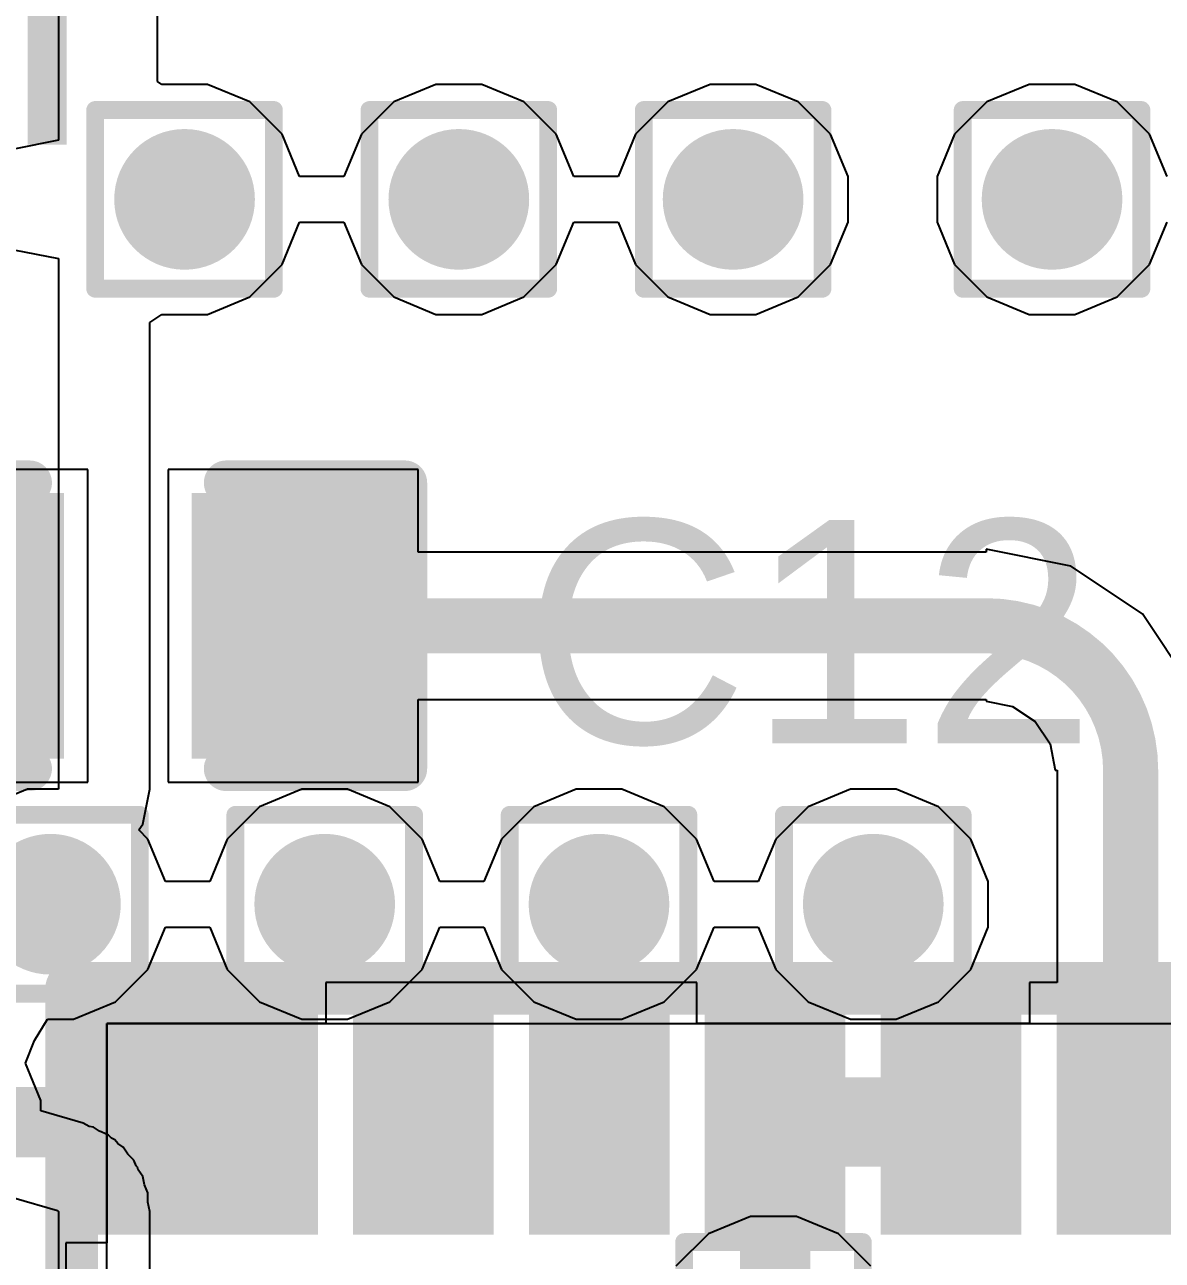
# Model space of a CAD drawing. Header units: inches. Extents: x -12 to 5355, y -7 to 5366.
# Drawn here: x 17.811 to 21.045, y 49.407 to 52.919 of the extents above; entities that cross this region are included whole.
import ezdxf

# ---------------------------------------------------------------- set-up
doc = ezdxf.new("R2010")
doc.units = ezdxf.units.IN
for name, color, linetype in [('BOTTOM LAYER', 5, 'Continuous'), ('Drill Drawing', 1, 'Continuous'), ('GROUND1', 16, 'Continuous'), ('GROUND2', 156, 'Continuous'), ('POWER', 76, 'Continuous'), ('SIGNAL', 90, 'Continuous'), ('TOP LAYER', 1, 'Continuous'), ('Top Overlay', 2, 'Continuous'), ('Top Paste', 8, 'Continuous'), ('Top Solder', 216, 'Continuous'), ('Via Holes', 16, 'Continuous')]:
    doc.layers.add(name, color=color, linetype=linetype)
doc.styles.add('Arial', font='', dxfattribs={"height": 0.2})
doc.styles.get('Arial').set_extended_font_data('Arial')

# ---------------------------------------------------------------- blocks, each defined once
blk = doc.blocks.new('LGA50P1600X1050X104_161N_85')
at = {"layer": 'TOP LAYER'}
for points in [[(7.6, 4.85), (7.6, 5.39), (8.14, 5.39), (8.14, 4.85)], [(7.6, 4.35), (7.6, 4.65), (8.14, 4.65), (8.14, 4.35)], [(7.6, 3.85), (7.6, 4.15), (8.14, 4.15), (8.14, 3.85)], [(7.6, 3.35), (7.6, 3.65), (8.14, 3.65), (8.14, 3.35)], [(7.6, 2.85), (7.6, 3.15), (8.14, 3.15), (8.14, 2.85)], [(7.6, 2.35), (7.6, 2.65), (8.14, 2.65), (8.14, 2.35)]]:
    blk.add_hatch(color=1, dxfattribs=at).paths.add_polyline_path(points)
at = {"layer": 'Top Paste'}
for points in [[(7.6, 4.85), (7.6, 5.39), (8.14, 5.39), (8.14, 4.85)], [(7.6, 4.35), (7.6, 4.65), (8.14, 4.65), (8.14, 4.35)], [(7.6, 3.85), (7.6, 4.15), (8.14, 4.15), (8.14, 3.85)], [(7.6, 3.35), (7.6, 3.65), (8.14, 3.65), (8.14, 3.35)], [(7.6, 2.85), (7.6, 3.15), (8.14, 3.15), (8.14, 2.85)], [(7.6, 2.35), (7.6, 2.65), (8.14, 2.65), (8.14, 2.35)]]:
    blk.add_hatch(color=8, dxfattribs=at).paths.add_polyline_path(points)
at = {"layer": 'Top Solder'}
for points in [[(7.55, 4.8), (7.55, 5.44), (8.19, 5.44), (8.19, 4.8)], [(7.55, 4.3), (7.55, 4.7), (8.19, 4.7), (8.19, 4.3)], [(7.55, 3.8), (7.55, 4.2), (8.19, 4.2), (8.19, 3.8)], [(7.55, 3.3), (7.55, 3.7), (8.19, 3.7), (8.19, 3.3)], [(7.55, 2.8), (7.55, 3.2), (8.19, 3.2), (8.19, 2.8)], [(7.55, 2.3), (7.55, 2.7), (8.19, 2.7), (8.19, 2.3)]]:
    blk.add_hatch(color=216, dxfattribs=at).paths.add_polyline_path(points)
at = {"layer": 'TOP LAYER'}
for p, q in [((-8.15, 5.4), (8.15, 5.4)), ((8.15, 5.4), (8.15, -5.4))]:
    blk.add_line(p, q, dxfattribs=at)
at = {"layer": 'Top Overlay'}
for points in [[(-8.25, 5.5, 0.15, 0.15, 0), (8.25, 5.5, 0.15, 0.15, 0)], [(8.25, 5.5, 0.15, 0.15, 0), (8.25, -5.5, 0.15, 0.15, 0)]]:
    blk.add_lwpolyline(points, format="xyseb", dxfattribs=at)
blk.add_lwpolyline([(8.2125, 5.5, 0.075, 0.075, 1), (8.2875, 5.5, 0.075, 0.075, 1)], format="xyseb", close=True, dxfattribs=at)
blk.add_lwpolyline([(8.2125, 5.5, 0.075, 0.075, 1), (8.2875, 5.5, 0.075, 0.075, 1)], format="xyseb", close=True, dxfattribs=at)
blk = doc.blocks.new('C___0402_137')
at = {"layer": 'TOP LAYER'}
for points in [[(-0.6985, -0.3175), (-0.6985, 0.3175), (-0.2413, 0.3175), (-0.2413, -0.3175)], [(0.2413, -0.3175), (0.2413, 0.3175), (0.6985, 0.3175), (0.6985, -0.3175)]]:
    blk.add_hatch(color=1, dxfattribs=at).paths.add_polyline_path(points)
at = {"layer": 'Top Paste'}
for points in [[(-0.6985, -0.3175), (-0.6985, 0.3175), (-0.2413, 0.3175), (-0.2413, -0.3175)], [(0.2413, -0.3175), (0.2413, 0.3175), (0.6985, 0.3175), (0.6985, -0.3175)]]:
    blk.add_hatch(color=8, dxfattribs=at).paths.add_polyline_path(points)
at = {"layer": 'Top Solder'}
for points in [[(-0.7585, -0.3775), (-0.7585, 0.3775), (-0.1813, 0.3775), (-0.1813, -0.3775)], [(0.1813, -0.3775), (0.1813, 0.3775), (0.7585, 0.3775), (0.7585, -0.3775)]]:
    blk.add_hatch(color=216, dxfattribs=at).paths.add_polyline_path(points)
at = {"layer": 'Top Overlay'}
for points in [[(-0.7874, -0.4064, 0.127, 0.127, 0), (-0.7874, 0.4064, 0.127, 0.127, 0)], [(-0.7874, 0.4064, 0.127, 0.127, 0), (-0.2794, 0.4064, 0.127, 0.127, 0)], [(0.2794, 0.4064, 0.127, 0.127, 0), (0.7874, 0.4064, 0.127, 0.127, 0)], [(0.7874, -0.4064, 0.127, 0.127, 0), (0.7874, 0.4064, 0.127, 0.127, 0)], [(-0.7874, -0.4064, 0.127, 0.127, 0), (-0.2794, -0.4064, 0.127, 0.127, 0)], [(0.2794, -0.4064, 0.127, 0.127, 0), (0.7874, -0.4064, 0.127, 0.127, 0)]]:
    blk.add_lwpolyline(points, format="xyseb", dxfattribs=at)
for points in [[(-0.8191, 0.4064, 0.0635, 0.0635, 1), (-0.7556, 0.4064, 0.0635, 0.0635, 1)], [(-0.8191, 0.4064, 0.0635, 0.0635, 1), (-0.7556, 0.4064, 0.0635, 0.0635, 1)], [(-0.3111, 0.4064, 0.0635, 0.0635, 1), (-0.2477, 0.4064, 0.0635, 0.0635, 1)], [(0.2477, 0.4064, 0.0635, 0.0635, 1), (0.3111, 0.4064, 0.0635, 0.0635, 1)], [(0.7556, 0.4064, 0.0635, 0.0635, 1), (0.8191, 0.4064, 0.0635, 0.0635, 1)], [(0.7556, 0.4064, 0.0635, 0.0635, 1), (0.8191, 0.4064, 0.0635, 0.0635, 1)], [(-0.8191, -0.4064, 0.0635, 0.0635, 1), (-0.7556, -0.4064, 0.0635, 0.0635, 1)], [(-0.8191, -0.4064, 0.0635, 0.0635, 1), (-0.7556, -0.4064, 0.0635, 0.0635, 1)], [(-0.3111, -0.4064, 0.0635, 0.0635, 1), (-0.2477, -0.4064, 0.0635, 0.0635, 1)], [(0.2477, -0.4064, 0.0635, 0.0635, 1), (0.3111, -0.4064, 0.0635, 0.0635, 1)], [(0.7556, -0.4064, 0.0635, 0.0635, 1), (0.8191, -0.4064, 0.0635, 0.0635, 1)], [(0.7556, -0.4064, 0.0635, 0.0635, 1), (0.8191, -0.4064, 0.0635, 0.0635, 1)]]:
    blk.add_lwpolyline(points, format="xyseb", close=True, dxfattribs=at)

msp = doc.modelspace()

# ---------------------------------------------------------------- hatches: boundary and pattern name
at = {"layer": 'BOTTOM LAYER'}
h = msp.add_hatch(color=5, dxfattribs=at)
edge = h.paths.add_edge_path()
edge.add_arc((18.2651, 52.4228), 0.2, 0, 360)
h = msp.add_hatch(color=5, dxfattribs=at)
edge = h.paths.add_edge_path()
edge.add_arc((19.0449, 52.4228), 0.2, 0, 360)
h = msp.add_hatch(color=5, dxfattribs=at)
edge = h.paths.add_edge_path()
edge.add_arc((19.8247, 52.4228), 0.2, 0, 360)
h = msp.add_hatch(color=5, dxfattribs=at)
edge = h.paths.add_edge_path()
edge.add_arc((20.7315, 52.4228), 0.2, 0, 360)
h = msp.add_hatch(color=5, dxfattribs=at)
edge = h.paths.add_edge_path()
edge.add_arc((17.8838, 50.419), 0.2, 0, 360)
h = msp.add_hatch(color=5, dxfattribs=at)
edge = h.paths.add_edge_path()
edge.add_arc((18.6636, 50.419), 0.2, 0, 360)
h = msp.add_hatch(color=5, dxfattribs=at)
edge = h.paths.add_edge_path()
edge.add_arc((19.4434, 50.419), 0.2, 0, 360)
h = msp.add_hatch(color=5, dxfattribs=at)
edge = h.paths.add_edge_path()
edge.add_arc((20.2232, 50.419), 0.2, 0, 360)
at = {"layer": 'GROUND1'}
h = msp.add_hatch(color=16, dxfattribs=at)
edge = h.paths.add_edge_path()
edge.add_arc((18.2651, 52.4228), 0.2, 0, 360)
h = msp.add_hatch(color=16, dxfattribs=at)
edge = h.paths.add_edge_path()
edge.add_arc((19.0449, 52.4228), 0.2, 0, 360)
h = msp.add_hatch(color=16, dxfattribs=at)
edge = h.paths.add_edge_path()
edge.add_arc((19.8247, 52.4228), 0.2, 0, 360)
h = msp.add_hatch(color=16, dxfattribs=at)
edge = h.paths.add_edge_path()
edge.add_arc((20.7315, 52.4228), 0.2, 0, 360)
h = msp.add_hatch(color=16, dxfattribs=at)
edge = h.paths.add_edge_path()
edge.add_arc((17.8838, 50.419), 0.2, 0, 360)
h = msp.add_hatch(color=16, dxfattribs=at)
edge = h.paths.add_edge_path()
edge.add_arc((18.6636, 50.419), 0.2, 0, 360)
h = msp.add_hatch(color=16, dxfattribs=at)
edge = h.paths.add_edge_path()
edge.add_arc((19.4434, 50.419), 0.2, 0, 360)
h = msp.add_hatch(color=16, dxfattribs=at)
edge = h.paths.add_edge_path()
edge.add_arc((20.2232, 50.419), 0.2, 0, 360)
at = {"layer": 'GROUND2'}
h = msp.add_hatch(color=156, dxfattribs=at)
edge = h.paths.add_edge_path()
edge.add_arc((18.2651, 52.4228), 0.2, 0, 360)
h = msp.add_hatch(color=156, dxfattribs=at)
edge = h.paths.add_edge_path()
edge.add_arc((19.0449, 52.4228), 0.2, 0, 360)
h = msp.add_hatch(color=156, dxfattribs=at)
edge = h.paths.add_edge_path()
edge.add_arc((19.8247, 52.4228), 0.2, 0, 360)
h = msp.add_hatch(color=156, dxfattribs=at)
edge = h.paths.add_edge_path()
edge.add_arc((20.7315, 52.4228), 0.2, 0, 360)
h = msp.add_hatch(color=156, dxfattribs=at)
edge = h.paths.add_edge_path()
edge.add_arc((17.8838, 50.419), 0.2, 0, 360)
h = msp.add_hatch(color=156, dxfattribs=at)
edge = h.paths.add_edge_path()
edge.add_arc((18.6636, 50.419), 0.2, 0, 360)
h = msp.add_hatch(color=156, dxfattribs=at)
edge = h.paths.add_edge_path()
edge.add_arc((19.4434, 50.419), 0.2, 0, 360)
h = msp.add_hatch(color=156, dxfattribs=at)
edge = h.paths.add_edge_path()
edge.add_arc((20.2232, 50.419), 0.2, 0, 360)
at = {"layer": 'POWER'}
msp.add_hatch(color=76, dxfattribs=at).paths.add_polyline_path([(17.8193, 52.578), (17.9295, 52.578), (17.9295, 54.2849), (17.8193, 54.2849)])
h = msp.add_hatch(color=76, dxfattribs=at)
edge = h.paths.add_edge_path()
edge.add_arc((18.2651, 52.4228), 0.2, 0, 360)
h = msp.add_hatch(color=76, dxfattribs=at)
edge = h.paths.add_edge_path()
edge.add_arc((19.0449, 52.4228), 0.2, 0, 360)
h = msp.add_hatch(color=76, dxfattribs=at)
edge = h.paths.add_edge_path()
edge.add_arc((19.8247, 52.4228), 0.2, 0, 360)
h = msp.add_hatch(color=76, dxfattribs=at)
edge = h.paths.add_edge_path()
edge.add_arc((20.7315, 52.4228), 0.2, 0, 360)
h = msp.add_hatch(color=76, dxfattribs=at)
edge = h.paths.add_edge_path()
edge.add_arc((17.8838, 50.419), 0.2, 0, 360)
h = msp.add_hatch(color=76, dxfattribs=at)
edge = h.paths.add_edge_path()
edge.add_arc((18.6636, 50.419), 0.2, 0, 360)
h = msp.add_hatch(color=76, dxfattribs=at)
edge = h.paths.add_edge_path()
edge.add_arc((19.4434, 50.419), 0.2, 0, 360)
h = msp.add_hatch(color=76, dxfattribs=at)
edge = h.paths.add_edge_path()
edge.add_arc((20.2232, 50.419), 0.2, 0, 360)
at = {"layer": 'SIGNAL'}
h = msp.add_hatch(color=90, dxfattribs=at)
edge = h.paths.add_edge_path()
edge.add_arc((18.2651, 52.4228), 0.2, 0, 360)
h = msp.add_hatch(color=90, dxfattribs=at)
edge = h.paths.add_edge_path()
edge.add_arc((19.0449, 52.4228), 0.2, 0, 360)
h = msp.add_hatch(color=90, dxfattribs=at)
edge = h.paths.add_edge_path()
edge.add_arc((19.8247, 52.4228), 0.2, 0, 360)
h = msp.add_hatch(color=90, dxfattribs=at)
edge = h.paths.add_edge_path()
edge.add_arc((20.7315, 52.4228), 0.2, 0, 360)
h = msp.add_hatch(color=90, dxfattribs=at)
edge = h.paths.add_edge_path()
edge.add_arc((17.8838, 50.419), 0.2, 0, 360)
h = msp.add_hatch(color=90, dxfattribs=at)
edge = h.paths.add_edge_path()
edge.add_arc((18.6636, 50.419), 0.2, 0, 360)
h = msp.add_hatch(color=90, dxfattribs=at)
edge = h.paths.add_edge_path()
edge.add_arc((19.4434, 50.419), 0.2, 0, 360)
h = msp.add_hatch(color=90, dxfattribs=at)
edge = h.paths.add_edge_path()
edge.add_arc((20.2232, 50.419), 0.2, 0, 360)
at = {"layer": 'TOP LAYER'}
h = msp.add_hatch(color=1, dxfattribs=at)
edge = h.paths.add_edge_path()
edge.add_arc((18.2651, 52.4228), 0.2, 0, 360)
h = msp.add_hatch(color=1, dxfattribs=at)
edge = h.paths.add_edge_path()
edge.add_arc((19.0449, 52.4228), 0.2, 0, 360)
h = msp.add_hatch(color=1, dxfattribs=at)
edge = h.paths.add_edge_path()
edge.add_arc((19.8247, 52.4228), 0.2, 0, 360)
h = msp.add_hatch(color=1, dxfattribs=at)
edge = h.paths.add_edge_path()
edge.add_arc((20.7315, 52.4228), 0.2, 0, 360)
h = msp.add_hatch(color=1, dxfattribs=at)
edge = h.paths.add_edge_path()
edge.add_arc((17.8838, 50.419), 0.2, 0, 360)
h = msp.add_hatch(color=1, dxfattribs=at)
edge = h.paths.add_edge_path()
edge.add_arc((18.6636, 50.419), 0.2, 0, 360)
h = msp.add_hatch(color=1, dxfattribs=at)
edge = h.paths.add_edge_path()
edge.add_arc((19.4434, 50.419), 0.2, 0, 360)
h = msp.add_hatch(color=1, dxfattribs=at)
edge = h.paths.add_edge_path()
edge.add_arc((20.2232, 50.419), 0.2, 0, 360)
for points in [[(17.9442, 50.2424), (17.9442, 49.5298), (18.5942, 49.5298), (18.5942, 50.2424)], [(19.7942, 49.5298), (20.0942, 49.5298), (20.0942, 50.1396), (19.7942, 50.1396)], [(20.2942, 49.5298), (20.5942, 49.5298), (20.5942, 50.1396), (20.2942, 50.1396)]]:
    msp.add_hatch(color=1, dxfattribs=at).paths.add_polyline_path(points)
at = {"layer": 'Via Holes'}
h = msp.add_hatch(color=7, dxfattribs=at)
edge = h.paths.add_edge_path()
edge.add_arc((18.2651, 52.4228), 0.1, 0, 360)
h = msp.add_hatch(color=7, dxfattribs=at)
edge = h.paths.add_edge_path()
edge.add_arc((19.0449, 52.4228), 0.1, 0, 360)
h = msp.add_hatch(color=7, dxfattribs=at)
edge = h.paths.add_edge_path()
edge.add_arc((19.8247, 52.4228), 0.1, 0, 360)
h = msp.add_hatch(color=7, dxfattribs=at)
edge = h.paths.add_edge_path()
edge.add_arc((20.7315, 52.4228), 0.1, 0, 360)
h = msp.add_hatch(color=7, dxfattribs=at)
edge = h.paths.add_edge_path()
edge.add_arc((17.8838, 50.419), 0.1, 0, 360)
h = msp.add_hatch(color=7, dxfattribs=at)
edge = h.paths.add_edge_path()
edge.add_arc((18.6636, 50.419), 0.1, 0, 360)
h = msp.add_hatch(color=7, dxfattribs=at)
edge = h.paths.add_edge_path()
edge.add_arc((19.4434, 50.419), 0.1, 0, 360)
h = msp.add_hatch(color=7, dxfattribs=at)
edge = h.paths.add_edge_path()
edge.add_arc((20.2232, 50.419), 0.1, 0, 360)

# ---------------------------------------------------------------- linework, layer by layer
at = {"layer": 'Drill Drawing'}
for points in [[(18.0111, 52.6768, 0.0508, 0.0508, 0), (18.5191, 52.6768, 0.0508, 0.0508, 0)], [(18.0111, 52.1688, 0.0508, 0.0508, 0), (18.0111, 52.6768, 0.0508, 0.0508, 0)], [(18.5191, 52.1688, 0.0508, 0.0508, 0), (18.5191, 52.6768, 0.0508, 0.0508, 0)], [(18.7909, 52.6768, 0.0508, 0.0508, 0), (19.2989, 52.6768, 0.0508, 0.0508, 0)], [(18.7909, 52.1688, 0.0508, 0.0508, 0), (18.7909, 52.6768, 0.0508, 0.0508, 0)], [(19.2989, 52.1688, 0.0508, 0.0508, 0), (19.2989, 52.6768, 0.0508, 0.0508, 0)], [(19.5707, 52.6768, 0.0508, 0.0508, 0), (20.0787, 52.6768, 0.0508, 0.0508, 0)], [(19.5707, 52.1688, 0.0508, 0.0508, 0), (19.5707, 52.6768, 0.0508, 0.0508, 0)], [(20.0787, 52.1688, 0.0508, 0.0508, 0), (20.0787, 52.6768, 0.0508, 0.0508, 0)], [(20.4775, 52.6768, 0.0508, 0.0508, 0), (20.9855, 52.6768, 0.0508, 0.0508, 0)], [(20.4775, 52.1688, 0.0508, 0.0508, 0), (20.4775, 52.6768, 0.0508, 0.0508, 0)], [(20.9855, 52.1688, 0.0508, 0.0508, 0), (20.9855, 52.6768, 0.0508, 0.0508, 0)], [(18.0111, 52.1688, 0.0508, 0.0508, 0), (18.5191, 52.1688, 0.0508, 0.0508, 0)], [(18.7909, 52.1688, 0.0508, 0.0508, 0), (19.2989, 52.1688, 0.0508, 0.0508, 0)], [(19.5707, 52.1688, 0.0508, 0.0508, 0), (20.0787, 52.1688, 0.0508, 0.0508, 0)], [(20.4775, 52.1688, 0.0508, 0.0508, 0), (20.9855, 52.1688, 0.0508, 0.0508, 0)], [(17.6298, 50.673, 0.0508, 0.0508, 0), (18.1378, 50.673, 0.0508, 0.0508, 0)], [(18.1378, 50.165, 0.0508, 0.0508, 0), (18.1378, 50.673, 0.0508, 0.0508, 0)], [(18.4096, 50.673, 0.0508, 0.0508, 0), (18.9176, 50.673, 0.0508, 0.0508, 0)], [(18.4096, 50.165, 0.0508, 0.0508, 0), (18.4096, 50.673, 0.0508, 0.0508, 0)], [(18.9176, 50.165, 0.0508, 0.0508, 0), (18.9176, 50.673, 0.0508, 0.0508, 0)], [(19.1894, 50.673, 0.0508, 0.0508, 0), (19.6974, 50.673, 0.0508, 0.0508, 0)], [(19.1894, 50.165, 0.0508, 0.0508, 0), (19.1894, 50.673, 0.0508, 0.0508, 0)], [(19.6974, 50.165, 0.0508, 0.0508, 0), (19.6974, 50.673, 0.0508, 0.0508, 0)], [(19.9692, 50.673, 0.0508, 0.0508, 0), (20.4772, 50.673, 0.0508, 0.0508, 0)], [(19.9692, 50.165, 0.0508, 0.0508, 0), (19.9692, 50.673, 0.0508, 0.0508, 0)], [(20.4772, 50.165, 0.0508, 0.0508, 0), (20.4772, 50.673, 0.0508, 0.0508, 0)], [(17.6298, 50.165, 0.0508, 0.0508, 0), (18.1378, 50.165, 0.0508, 0.0508, 0)], [(18.4096, 50.165, 0.0508, 0.0508, 0), (18.9176, 50.165, 0.0508, 0.0508, 0)], [(19.1894, 50.165, 0.0508, 0.0508, 0), (19.6974, 50.165, 0.0508, 0.0508, 0)], [(19.9692, 50.165, 0.0508, 0.0508, 0), (20.4772, 50.165, 0.0508, 0.0508, 0)], [(19.6855, 49.4585, 0.0508, 0.0508, 0), (20.1935, 49.4585, 0.0508, 0.0508, 0)], [(19.6855, 48.9505, 0.0508, 0.0508, 0), (19.6855, 49.4585, 0.0508, 0.0508, 0)], [(20.1935, 48.9505, 0.0508, 0.0508, 0), (20.1935, 49.4585, 0.0508, 0.0508, 0)]]:
    msp.add_lwpolyline(points, format="xyseb", dxfattribs=at)
for points in [[(17.9984, 52.6768, 0.0254, 0.0254, 1), (18.0238, 52.6768, 0.0254, 0.0254, 1)], [(17.9984, 52.6768, 0.0254, 0.0254, 1), (18.0238, 52.6768, 0.0254, 0.0254, 1)], [(18.5064, 52.6768, 0.0254, 0.0254, 1), (18.5318, 52.6768, 0.0254, 0.0254, 1)], [(18.5064, 52.6768, 0.0254, 0.0254, 1), (18.5318, 52.6768, 0.0254, 0.0254, 1)], [(18.7782, 52.6768, 0.0254, 0.0254, 1), (18.8036, 52.6768, 0.0254, 0.0254, 1)], [(18.7782, 52.6768, 0.0254, 0.0254, 1), (18.8036, 52.6768, 0.0254, 0.0254, 1)], [(19.2862, 52.6768, 0.0254, 0.0254, 1), (19.3116, 52.6768, 0.0254, 0.0254, 1)], [(19.2862, 52.6768, 0.0254, 0.0254, 1), (19.3116, 52.6768, 0.0254, 0.0254, 1)], [(19.558, 52.6768, 0.0254, 0.0254, 1), (19.5834, 52.6768, 0.0254, 0.0254, 1)], [(19.558, 52.6768, 0.0254, 0.0254, 1), (19.5834, 52.6768, 0.0254, 0.0254, 1)], [(20.066, 52.6768, 0.0254, 0.0254, 1), (20.0914, 52.6768, 0.0254, 0.0254, 1)], [(20.066, 52.6768, 0.0254, 0.0254, 1), (20.0914, 52.6768, 0.0254, 0.0254, 1)], [(20.4648, 52.6768, 0.0254, 0.0254, 1), (20.4902, 52.6768, 0.0254, 0.0254, 1)], [(20.4648, 52.6768, 0.0254, 0.0254, 1), (20.4902, 52.6768, 0.0254, 0.0254, 1)], [(20.9728, 52.6768, 0.0254, 0.0254, 1), (20.9982, 52.6768, 0.0254, 0.0254, 1)], [(20.9728, 52.6768, 0.0254, 0.0254, 1), (20.9982, 52.6768, 0.0254, 0.0254, 1)], [(17.9984, 52.1688, 0.0254, 0.0254, 1), (18.0238, 52.1688, 0.0254, 0.0254, 1)], [(17.9984, 52.1688, 0.0254, 0.0254, 1), (18.0238, 52.1688, 0.0254, 0.0254, 1)], [(18.5064, 52.1688, 0.0254, 0.0254, 1), (18.5318, 52.1688, 0.0254, 0.0254, 1)], [(18.5064, 52.1688, 0.0254, 0.0254, 1), (18.5318, 52.1688, 0.0254, 0.0254, 1)], [(18.7782, 52.1688, 0.0254, 0.0254, 1), (18.8036, 52.1688, 0.0254, 0.0254, 1)], [(18.7782, 52.1688, 0.0254, 0.0254, 1), (18.8036, 52.1688, 0.0254, 0.0254, 1)], [(19.2862, 52.1688, 0.0254, 0.0254, 1), (19.3116, 52.1688, 0.0254, 0.0254, 1)], [(19.2862, 52.1688, 0.0254, 0.0254, 1), (19.3116, 52.1688, 0.0254, 0.0254, 1)], [(19.558, 52.1688, 0.0254, 0.0254, 1), (19.5834, 52.1688, 0.0254, 0.0254, 1)], [(19.558, 52.1688, 0.0254, 0.0254, 1), (19.5834, 52.1688, 0.0254, 0.0254, 1)], [(20.066, 52.1688, 0.0254, 0.0254, 1), (20.0914, 52.1688, 0.0254, 0.0254, 1)], [(20.066, 52.1688, 0.0254, 0.0254, 1), (20.0914, 52.1688, 0.0254, 0.0254, 1)], [(20.4648, 52.1688, 0.0254, 0.0254, 1), (20.4902, 52.1688, 0.0254, 0.0254, 1)], [(20.4648, 52.1688, 0.0254, 0.0254, 1), (20.4902, 52.1688, 0.0254, 0.0254, 1)], [(20.9728, 52.1688, 0.0254, 0.0254, 1), (20.9982, 52.1688, 0.0254, 0.0254, 1)], [(20.9728, 52.1688, 0.0254, 0.0254, 1), (20.9982, 52.1688, 0.0254, 0.0254, 1)], [(18.1251, 50.673, 0.0254, 0.0254, 1), (18.1505, 50.673, 0.0254, 0.0254, 1)], [(18.1251, 50.673, 0.0254, 0.0254, 1), (18.1505, 50.673, 0.0254, 0.0254, 1)], [(18.3969, 50.673, 0.0254, 0.0254, 1), (18.4223, 50.673, 0.0254, 0.0254, 1)], [(18.3969, 50.673, 0.0254, 0.0254, 1), (18.4223, 50.673, 0.0254, 0.0254, 1)], [(18.9049, 50.673, 0.0254, 0.0254, 1), (18.9303, 50.673, 0.0254, 0.0254, 1)], [(18.9049, 50.673, 0.0254, 0.0254, 1), (18.9303, 50.673, 0.0254, 0.0254, 1)], [(19.1767, 50.673, 0.0254, 0.0254, 1), (19.2021, 50.673, 0.0254, 0.0254, 1)], [(19.1767, 50.673, 0.0254, 0.0254, 1), (19.2021, 50.673, 0.0254, 0.0254, 1)], [(19.6847, 50.673, 0.0254, 0.0254, 1), (19.7101, 50.673, 0.0254, 0.0254, 1)], [(19.6847, 50.673, 0.0254, 0.0254, 1), (19.7101, 50.673, 0.0254, 0.0254, 1)], [(19.9565, 50.673, 0.0254, 0.0254, 1), (19.9819, 50.673, 0.0254, 0.0254, 1)], [(19.9565, 50.673, 0.0254, 0.0254, 1), (19.9819, 50.673, 0.0254, 0.0254, 1)], [(20.4645, 50.673, 0.0254, 0.0254, 1), (20.4899, 50.673, 0.0254, 0.0254, 1)], [(20.4645, 50.673, 0.0254, 0.0254, 1), (20.4899, 50.673, 0.0254, 0.0254, 1)], [(18.1251, 50.165, 0.0254, 0.0254, 1), (18.1505, 50.165, 0.0254, 0.0254, 1)], [(18.1251, 50.165, 0.0254, 0.0254, 1), (18.1505, 50.165, 0.0254, 0.0254, 1)], [(18.3969, 50.165, 0.0254, 0.0254, 1), (18.4223, 50.165, 0.0254, 0.0254, 1)], [(18.3969, 50.165, 0.0254, 0.0254, 1), (18.4223, 50.165, 0.0254, 0.0254, 1)], [(18.9049, 50.165, 0.0254, 0.0254, 1), (18.9303, 50.165, 0.0254, 0.0254, 1)], [(18.9049, 50.165, 0.0254, 0.0254, 1), (18.9303, 50.165, 0.0254, 0.0254, 1)], [(19.1767, 50.165, 0.0254, 0.0254, 1), (19.2021, 50.165, 0.0254, 0.0254, 1)], [(19.1767, 50.165, 0.0254, 0.0254, 1), (19.2021, 50.165, 0.0254, 0.0254, 1)], [(19.6847, 50.165, 0.0254, 0.0254, 1), (19.7101, 50.165, 0.0254, 0.0254, 1)], [(19.6847, 50.165, 0.0254, 0.0254, 1), (19.7101, 50.165, 0.0254, 0.0254, 1)], [(19.9565, 50.165, 0.0254, 0.0254, 1), (19.9819, 50.165, 0.0254, 0.0254, 1)], [(19.9565, 50.165, 0.0254, 0.0254, 1), (19.9819, 50.165, 0.0254, 0.0254, 1)], [(20.4645, 50.165, 0.0254, 0.0254, 1), (20.4899, 50.165, 0.0254, 0.0254, 1)], [(20.4645, 50.165, 0.0254, 0.0254, 1), (20.4899, 50.165, 0.0254, 0.0254, 1)], [(19.6728, 49.4585, 0.0254, 0.0254, 1), (19.6982, 49.4585, 0.0254, 0.0254, 1)], [(19.6728, 49.4585, 0.0254, 0.0254, 1), (19.6982, 49.4585, 0.0254, 0.0254, 1)], [(20.1808, 49.4585, 0.0254, 0.0254, 1), (20.2062, 49.4585, 0.0254, 0.0254, 1)], [(20.1808, 49.4585, 0.0254, 0.0254, 1), (20.2062, 49.4585, 0.0254, 0.0254, 1)]]:
    msp.add_lwpolyline(points, format="xyseb", close=True, dxfattribs=at)
at = {"layer": 'POWER'}
for p, q in [((17.907, 53.9409), (17.907, 52.5912)), ((18.1885, 52.7575), (18.1885, 53.7746)), ((18.2001, 52.7498), (18.1885, 52.7575)), ((18.3302, 52.7498), (18.2001, 52.7498)), ((18.4504, 52.7), (18.3302, 52.7498)), ((18.9799, 52.7498), (18.8597, 52.7)), ((19.11, 52.7498), (18.9799, 52.7498)), ((19.2301, 52.7), (19.11, 52.7498)), ((19.7597, 52.7498), (19.6395, 52.7)), ((19.8897, 52.7498), (19.7597, 52.7498)), ((20.0099, 52.7), (19.8897, 52.7498)), ((20.6664, 52.7498), (20.5463, 52.7)), ((20.7965, 52.7498), (20.6664, 52.7498)), ((20.9167, 52.7), (20.7965, 52.7498)), ((18.5424, 52.608), (18.4504, 52.7)), ((18.8597, 52.7), (18.7677, 52.608)), ((19.3221, 52.608), (19.2301, 52.7)), ((19.6395, 52.7), (19.5475, 52.608)), ((20.1019, 52.608), (20.0099, 52.7)), ((20.5463, 52.7), (20.4543, 52.608)), ((21.0087, 52.608), (20.9167, 52.7)), ((17.907, 52.5912), (17.78, 52.566)), ((18.5921, 52.4878), (18.5424, 52.608)), ((18.7677, 52.608), (18.7179, 52.4878)), ((19.3719, 52.4878), (19.3221, 52.608)), ((19.5475, 52.608), (19.4977, 52.4878)), ((20.1517, 52.4878), (20.1019, 52.608)), ((20.4543, 52.608), (20.4045, 52.4878)), ((21.0585, 52.4878), (21.0087, 52.608)), ((18.7179, 52.4878), (18.5921, 52.4878)), ((19.4977, 52.4878), (19.3719, 52.4878)), ((20.1517, 52.3578), (20.1517, 52.4878)), ((20.4045, 52.4878), (20.4045, 52.3578)), ((18.5424, 52.2376), (18.5921, 52.3577)), ((18.5921, 52.3577), (18.7179, 52.3577)), ((18.7179, 52.3577), (18.7677, 52.2376)), ((19.3221, 52.2376), (19.3719, 52.3577)), ((19.3719, 52.3577), (19.4977, 52.3577)), ((19.4977, 52.3577), (19.5475, 52.2376)), ((20.1019, 52.2376), (20.1517, 52.3578)), ((20.4045, 52.3578), (20.4543, 52.2376)), ((21.0087, 52.2376), (21.0585, 52.3577)), ((17.78, 52.2796), (17.907, 52.2544)), ((17.907, 52.2544), (17.907, 50.746)), ((18.4504, 52.1456), (18.5424, 52.2376)), ((18.7677, 52.2376), (18.8597, 52.1456)), ((19.2301, 52.1456), (19.3221, 52.2376)), ((19.5475, 52.2376), (19.6395, 52.1456)), ((20.0099, 52.1456), (20.1019, 52.2376)), ((20.4543, 52.2376), (20.5463, 52.1456)), ((20.9167, 52.1456), (21.0087, 52.2376)), ((18.3302, 52.0958), (18.4504, 52.1456)), ((18.8597, 52.1456), (18.9799, 52.0958)), ((19.11, 52.0958), (19.2301, 52.1456)), ((19.6395, 52.1456), (19.7597, 52.0958)), ((19.8897, 52.0958), (20.0099, 52.1456)), ((20.5463, 52.1456), (20.6664, 52.0958)), ((20.7965, 52.0958), (20.9167, 52.1456)), ((18.166, 52.073), (18.2001, 52.0958)), ((18.2001, 52.0958), (18.3302, 52.0958)), ((18.9799, 52.0958), (19.11, 52.0958)), ((19.7597, 52.0958), (19.8897, 52.0958)), ((20.6664, 52.0958), (20.7965, 52.0958)), ((18.166, 50.746), (18.166, 52.073)), ((17.8188, 50.746), (17.6986, 50.6962)), ((17.907, 50.746), (17.8188, 50.746)), ((18.1463, 50.6469), (18.166, 50.746)), ((18.5986, 50.746), (18.4784, 50.6962)), ((18.7286, 50.746), (18.5986, 50.746)), ((18.8488, 50.6962), (18.7286, 50.746)), ((19.3783, 50.746), (19.2582, 50.6962)), ((19.5084, 50.746), (19.3783, 50.746)), ((19.6286, 50.6962), (19.5084, 50.746)), ((20.1581, 50.746), (20.0379, 50.6962)), ((20.2882, 50.746), (20.1581, 50.746)), ((20.4084, 50.6962), (20.2882, 50.746)), ((18.4784, 50.6962), (18.3864, 50.6042)), ((18.9408, 50.6042), (18.8488, 50.6962)), ((19.2582, 50.6962), (19.1662, 50.6042)), ((19.7206, 50.6042), (19.6286, 50.6962)), ((20.0379, 50.6962), (19.9459, 50.6042)), ((20.5004, 50.6042), (20.4084, 50.6962)), ((18.1351, 50.6302), (18.1463, 50.6469)), ((18.161, 50.6042), (18.1351, 50.6302)), ((18.2108, 50.484), (18.161, 50.6042)), ((18.3864, 50.6042), (18.3366, 50.484)), ((18.9906, 50.484), (18.9408, 50.6042)), ((19.1662, 50.6042), (19.1164, 50.484)), ((19.7704, 50.484), (19.7206, 50.6042)), ((19.9459, 50.6042), (19.8962, 50.484)), ((20.5502, 50.484), (20.5004, 50.6042)), ((18.3366, 50.484), (18.2108, 50.484)), ((19.1164, 50.484), (18.9906, 50.484)), ((19.8962, 50.484), (19.7704, 50.484)), ((20.5502, 50.354), (20.5502, 50.484)), ((18.161, 50.2338), (18.2108, 50.354)), ((18.2108, 50.354), (18.3366, 50.354)), ((18.3366, 50.354), (18.3864, 50.2338)), ((18.9408, 50.2338), (18.9906, 50.354)), ((18.9906, 50.354), (19.1164, 50.354)), ((19.1164, 50.354), (19.1662, 50.2338)), ((19.7206, 50.2338), (19.7704, 50.354)), ((19.7704, 50.354), (19.8962, 50.354)), ((19.8962, 50.354), (19.9459, 50.2338)), ((20.5004, 50.2338), (20.5502, 50.354)), ((18.069, 50.1418), (18.161, 50.2338)), ((18.3864, 50.2338), (18.4784, 50.1418)), ((18.8488, 50.1418), (18.9408, 50.2338)), ((19.1662, 50.2338), (19.2582, 50.1418)), ((19.6286, 50.1418), (19.7206, 50.2338)), ((19.9459, 50.2338), (20.0379, 50.1418)), ((20.4084, 50.1418), (20.5004, 50.2338)), ((17.9489, 50.092), (18.069, 50.1418)), ((18.4784, 50.1418), (18.5986, 50.092)), ((18.7286, 50.092), (18.8488, 50.1418)), ((19.2582, 50.1418), (19.3783, 50.092)), ((19.5084, 50.092), (19.6286, 50.1418)), ((20.0379, 50.1418), (20.1581, 50.092)), ((20.2882, 50.092), (20.4084, 50.1418)), ((17.8381, 50.0318), (17.8758, 50.092)), ((17.8758, 50.092), (17.9489, 50.092)), ((18.5986, 50.092), (18.7286, 50.092)), ((19.3783, 50.092), (19.5084, 50.092)), ((20.1581, 50.092), (20.2882, 50.092)), ((17.8124, 49.9676), (17.8381, 50.0318)), ((17.8564, 49.8614), (17.8124, 49.9676)), ((17.8564, 49.832), (17.8564, 49.8614)), ((17.977, 49.7962), (17.8564, 49.832)), ((17.9941, 49.7872), (17.977, 49.7962)), ((18.0061, 49.7849), (17.9941, 49.7872)), ((18.0228, 49.7737), (18.0061, 49.7849)), ((18.045, 49.7648), (18.0228, 49.7737)), ((18.0486, 49.7624), (18.045, 49.7648)), ((18.0572, 49.754), (18.0486, 49.7624)), ((18.0665, 49.7491), (18.0572, 49.754)), ((18.0751, 49.7388), (18.0665, 49.7491)), ((18.0901, 49.7287), (18.0751, 49.7388)), ((18.1036, 49.7086), (18.0901, 49.7287)), ((18.1208, 49.6917), (18.1036, 49.7086)), ((18.1278, 49.6754), (18.1208, 49.6917)), ((18.131, 49.6714), (18.1278, 49.6754)), ((18.1333, 49.664), (18.131, 49.6714)), ((18.1463, 49.6447), (18.1333, 49.664)), ((18.151, 49.621), (18.1463, 49.6447)), ((18.1605, 49.5988), (18.151, 49.621)), ((18.1607, 49.5758), (18.1605, 49.5988)), ((17.78, 49.5845), (17.9034, 49.5479)), ((18.161, 49.5749), (18.1607, 49.5758)), ((18.1607, 49.5723), (18.161, 49.5749)), ((18.1607, 49.5719), (18.1607, 49.5723)), ((18.166, 49.5456), (18.1607, 49.5719)), ((17.9034, 49.5479), (17.907, 49.5456)), ((17.907, 49.5456), (17.907, 48.9272)), ((18.166, 48.9272), (18.166, 49.5456)), ((19.8745, 49.5315), (19.7543, 49.4817)), ((20.0045, 49.5315), (19.8745, 49.5315)), ((20.1247, 49.4817), (20.0045, 49.5315)), ((19.7543, 49.4817), (19.6623, 49.3897)), ((20.2167, 49.3897), (20.1247, 49.4817))]:
    msp.add_line(p, q, dxfattribs=at)
at = {"layer": 'TOP LAYER'}
for p, q in [((17.9897, 51.6552), (17.2785, 51.6552)), ((17.9897, 50.7662), (17.9897, 51.6552)), ((18.9295, 51.6552), (18.2183, 51.6552)), ((18.2183, 51.6552), (18.2183, 50.7662)), ((18.9295, 51.4201), (18.9295, 51.6552)), ((20.7847, 51.3803), (20.5443, 51.4281)), ((20.5443, 51.4281), (20.5443, 51.4201)), ((20.5443, 51.4201), (18.9295, 51.4201)), ((20.9884, 51.2441), (20.7847, 51.3803)), ((21.1246, 51.0404), (20.9884, 51.2441)), ((18.9295, 50.7662), (18.9295, 51.0013)), ((18.9295, 51.0013), (20.5443, 51.0013)), ((20.5443, 51.0013), (20.5443, 50.9964)), ((20.5443, 50.9964), (20.6195, 50.9815)), ((20.6195, 50.9815), (20.6832, 50.9389)), ((20.6832, 50.9389), (20.7258, 50.8752)), ((20.7258, 50.8752), (20.7407, 50.8)), ((20.7407, 50.8), (20.7456, 50.8)), ((20.7456, 50.8), (20.7456, 50.1968)), ((17.2785, 50.7662), (17.9897, 50.7662)), ((18.2183, 50.7662), (18.9295, 50.7662)), ((19.7212, 50.1968), (18.6672, 50.1968)), ((18.6672, 50.1968), (18.6672, 50.0798)), ((19.7212, 50.0798), (19.7212, 50.1968)), ((20.7456, 50.1968), (20.6672, 50.1968)), ((20.6672, 50.1968), (20.6672, 50.0798)), ((18.6672, 50.0798), (18.0442, 50.0798)), ((18.0442, 50.0798), (18.0442, 49.4568)), ((20.6672, 50.0798), (19.7212, 50.0798)), ((18.0442, 49.4568), (17.9272, 49.4568)), ((17.9272, 49.4568), (17.9272, 48.9028))]:
    msp.add_line(p, q, dxfattribs=at)
for points in [[(18.5739, 51.2107, 0.1567, 0.1567, 0), (20.5443, 51.2107, 0.1567, 0.1567, 0)], [(20.5443, 51.2107, 0.1567, 0.1567, -0.414214), (20.955, 50.8, 0.1567, 0.1567, 0)], [(20.955, 49.7998, 0.1567, 0.1567, 0), (20.955, 50.8, 0.1567, 0.1567, 0)], [(19.9442, 49.7998, 0.254, 0.254, 0), (20.4442, 49.7998, 0.254, 0.254, 0)], [(17.5328, 49.7998, 0.2, 0.2, 0), (18.3242, 49.7998, 0.2, 0.2, 0)], [(19.9442, 49.2092, 0.2, 0.2, 0), (19.9442, 49.7998, 0.2, 0.2, 0)], [(20.9442, 49.7998, 0.1567, 0.1567, 0), (20.955, 49.7998, 0.1567, 0.1567, 0)]]:
    msp.add_lwpolyline(points, format="xyseb", dxfattribs=at)
for points in [[(18.5348, 51.2107, 0.0783, 0.0783, 1), (18.6131, 51.2107, 0.0783, 0.0783, 1)], [(20.5051, 51.2107, 0.0783, 0.0783, 1), (20.5835, 51.2107, 0.0783, 0.0783, 1)], [(20.5051, 51.2107, 0.0783, 0.0783, 1), (20.5835, 51.2107, 0.0783, 0.0783, 1)], [(20.9158, 50.8, 0.0783, 0.0783, 1), (20.9942, 50.8, 0.0783, 0.0783, 1)], [(20.9158, 50.8, 0.0783, 0.0783, 1), (20.9942, 50.8, 0.0783, 0.0783, 1)], [(19.8807, 49.7998, 0.127, 0.127, 1), (20.0077, 49.7998, 0.127, 0.127, 1)], [(20.3807, 49.7998, 0.127, 0.127, 1), (20.5077, 49.7998, 0.127, 0.127, 1)], [(18.2742, 49.7998, 0.1, 0.1, 1), (18.3742, 49.7998, 0.1, 0.1, 1)], [(19.8942, 49.7998, 0.1, 0.1, 1), (19.9942, 49.7998, 0.1, 0.1, 1)], [(20.905, 49.7998, 0.0783, 0.0783, 1), (20.9834, 49.7998, 0.0783, 0.0783, 1)], [(20.9158, 49.7998, 0.0783, 0.0783, 1), (20.9942, 49.7998, 0.0783, 0.0783, 1)], [(20.9158, 49.7998, 0.0783, 0.0783, 1), (20.9942, 49.7998, 0.0783, 0.0783, 1)]]:
    msp.add_lwpolyline(points, format="xyseb", close=True, dxfattribs=at)

# ---------------------------------------------------------------- block references
msp.add_blockref('C___0402_137', (18.104, 51.2107))
at = {"rotation": 90}
msp.add_blockref('LGA50P1600X1050X104_161N_85', (23.4442, 41.9298), dxfattribs=at)

# ---------------------------------------------------------------- texts
at = {"layer": 'Top Overlay', "style": 'Arial'}
msp.add_text('C12', height=0.635, dxfattribs=at).set_placement((19.2278, 50.8762))

doc.saveas('drawing.dxf')
